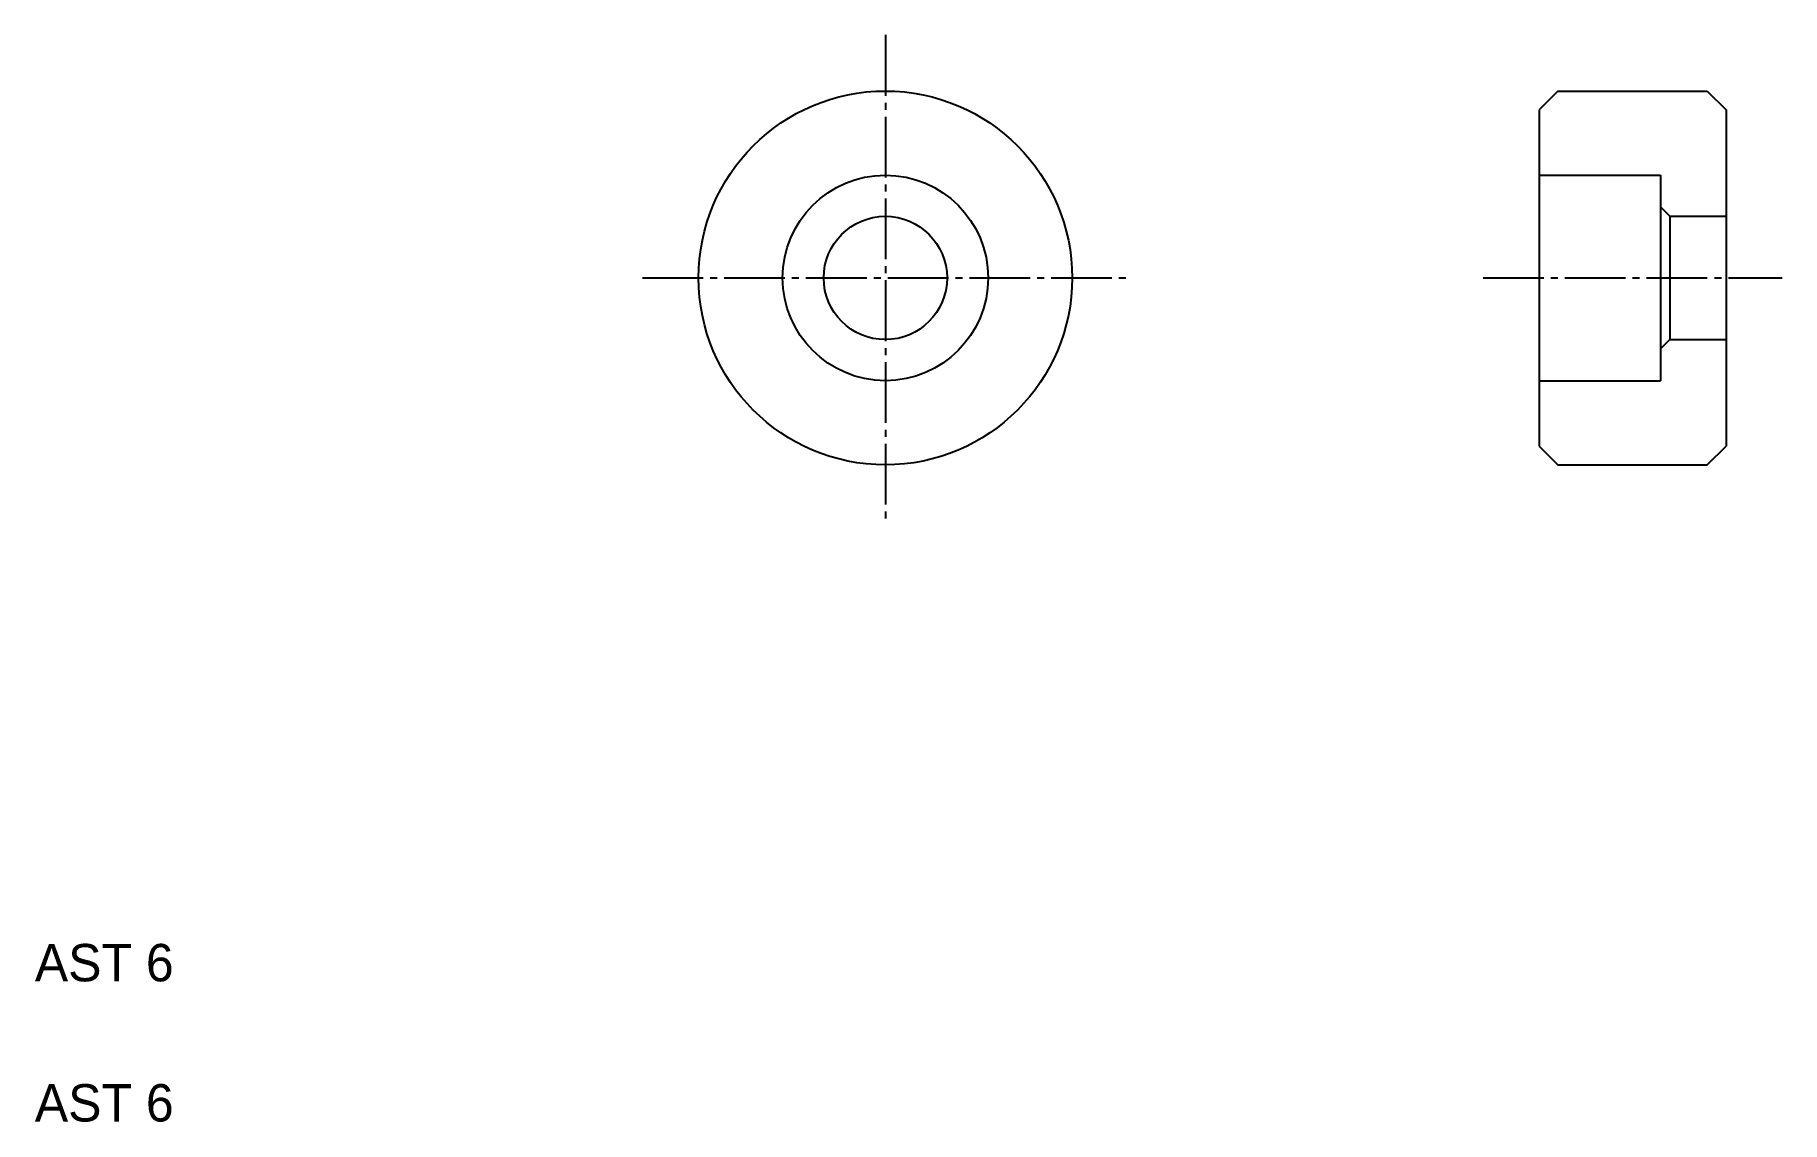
# Model space of a CAD drawing. Extents: x 5 to 98.5, y 5 to 63.1.
import ezdxf

# ---------------------------------------------------------------- set-up
doc = ezdxf.new("R2010")
doc.units = 0
doc.header["$LTSCALE"] = 0.25
doc.linetypes.add('CENTER', pattern=[17.5, 13, -1.5, 1.5, -1.5])
doc.layers.get('0').update_dxf_attribs({"linetype": 'CONTINUOUS'})
doc.layers.add('CENTER', color=1, linetype='CENTER')

msp = doc.modelspace()

# ---------------------------------------------------------------- linework, layer by layer
for p, q in [((86.528, 60.133), (85.528, 59.133)), ((86.528, 60.133), (94.528, 60.133)), ((94.528, 60.133), (95.528, 59.133)), ((85.528, 59.133), (85.528, 41.133)), ((95.528, 59.133), (95.528, 41.133)), ((85.528, 55.633), (92.028, 55.633)), ((92.028, 55.633), (92.028, 44.633)), ((85.528, 54.633), (85.528, 54.633)), ((92.028, 53.933), (92.528, 53.433)), ((92.528, 53.433), (92.528, 46.833)), ((92.528, 53.433), (95.528, 53.433)), ((85.528, 50.133), (85.528, 50.133)), ((92.028, 46.333), (92.528, 46.833)), ((92.528, 46.833), (95.528, 46.833)), ((85.528, 44.633), (92.028, 44.633)), ((85.528, 41.133), (86.528, 40.133)), ((94.528, 40.133), (95.528, 41.133)), ((86.528, 40.133), (94.528, 40.133))]:
    msp.add_line(p, q)
for radius in [10, 5.5, 3.3]:
    msp.add_circle((50.528, 50.133), radius)
at = {"layer": 'CENTER', "color": 1, "linetype": 'CENTER'}
for p, q in [((50.528, 63.133), (50.528, 37.133)), ((37.528, 50.133), (63.528, 50.133)), ((82.528, 50.133), (98.528, 50.133))]:
    msp.add_line(p, q, dxfattribs=at)

# ---------------------------------------------------------------- texts
for p in [(5, 12.5), (5, 5)]:
    msp.add_text('AST 6', height=2).set_placement(p)

doc.saveas('drawing.dxf')
